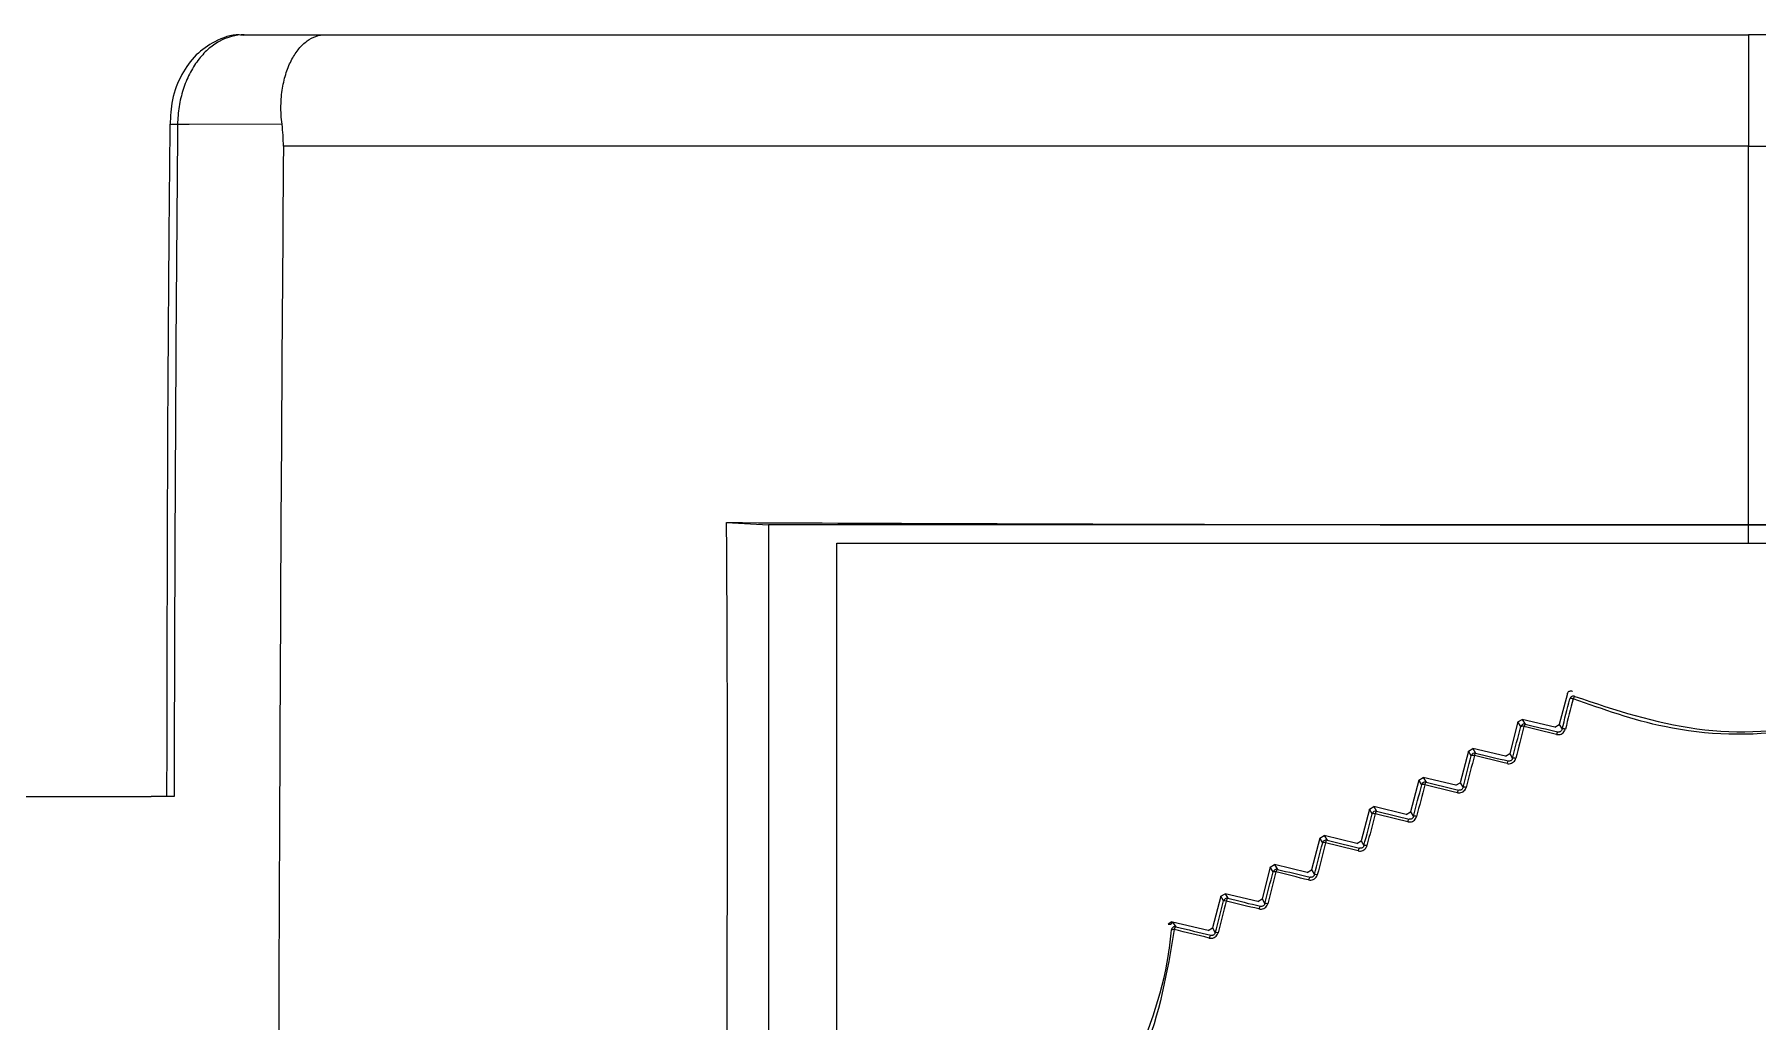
# Model space of a CAD drawing. Extents: x 9.3 to 87, y 1.1 to 68.8.
# Drawn here: x 36.292 to 38.183, y 11.996 to 13.079 of the extents above; entities that cross this region are included whole.
import ezdxf

# ---------------------------------------------------------------- set-up
doc = ezdxf.new("R2010")
doc.units = 0
doc.header["$MEASUREMENT"] = 0
doc.layers.add('OBJECT', color=7, linetype='CONTINUOUS')

msp = doc.modelspace()

# ---------------------------------------------------------------- linework, layer by layer
at = {"layer": 'OBJECT'}
for p, q in [((36.5226, 13.079), (36.6113, 13.079)), ((36.6113, 13.079), (38.1725, 13.079)), ((38.1725, 13.079), (38.1725, 12.9566)), ((39.7338, 13.079), (38.1725, 13.079)), ((38.1725, 12.9566), (36.5655, 12.9566)), ((38.1725, 12.541), (38.1725, 12.9566)), ((38.1725, 12.9566), (39.7731, 12.9566)), ((37.0517, 12.5437), (37.0975, 12.541)), ((38.1725, 12.541), (37.0975, 12.541)), ((37.0975, 12.541), (37.0975, 11.521)), ((38.1725, 12.541), (38.1725, 12.541)), ((38.1725, 12.521), (38.1725, 12.541)), ((38.1725, 12.541), (39.2389, 12.541)), ((37.1725, 11.521), (37.1725, 12.521)), ((37.1725, 12.521), (39.1725, 12.521)), ((37.9739, 12.356), (37.965, 12.322)), ((37.9197, 12.3248), (37.9107, 12.2901)), ((37.9197, 12.3248), (37.9245, 12.3277)), ((37.9228, 12.3197), (37.9197, 12.3248)), ((37.9245, 12.3277), (37.9276, 12.3226)), ((37.9602, 12.3191), (37.9245, 12.3277)), ((37.9602, 12.3191), (37.965, 12.322)), ((37.965, 12.322), (37.9681, 12.3168)), ((37.8654, 12.2929), (37.8563, 12.2582)), ((37.8654, 12.2929), (37.8702, 12.2958)), ((37.8685, 12.2878), (37.8654, 12.2929)), ((37.8702, 12.2958), (37.8733, 12.2906)), ((37.9059, 12.2872), (37.8702, 12.2958)), ((37.9059, 12.2872), (37.9107, 12.2901)), ((37.9107, 12.2901), (37.9138, 12.2849)), ((37.811, 12.261), (37.802, 12.2263)), ((37.811, 12.261), (37.8158, 12.2639)), ((37.8141, 12.2559), (37.811, 12.261)), ((37.8158, 12.2639), (37.819, 12.2587)), ((37.8515, 12.2553), (37.8158, 12.2639)), ((37.8515, 12.2553), (37.8563, 12.2582)), ((37.8563, 12.2582), (37.8595, 12.2529)), ((36.0904, 12.243), (36.4106, 12.243)), ((36.4106, 12.243), (36.4206, 12.243)), ((36.4456, 12.243), (36.4206, 12.243)), ((37.7567, 12.2292), (37.7476, 12.1944)), ((37.7567, 12.2292), (37.7615, 12.232)), ((37.7598, 12.224), (37.7567, 12.2292)), ((37.7615, 12.232), (37.7646, 12.2268)), ((37.7972, 12.2234), (37.7615, 12.232)), ((37.7972, 12.2234), (37.802, 12.2263)), ((37.802, 12.2263), (37.8051, 12.221)), ((37.7024, 12.1973), (37.6933, 12.1626)), ((37.7024, 12.1973), (37.7072, 12.2002)), ((37.7055, 12.1921), (37.7024, 12.1973)), ((37.7072, 12.2002), (37.7103, 12.195)), ((37.7428, 12.1916), (37.7072, 12.2002)), ((37.7428, 12.1916), (37.7476, 12.1944)), ((37.7476, 12.1944), (37.7508, 12.1892)), ((37.648, 12.1654), (37.639, 12.1307)), ((37.648, 12.1654), (37.6528, 12.1683)), ((37.6511, 12.1602), (37.648, 12.1654)), ((37.6528, 12.1683), (37.6559, 12.1631)), ((37.6885, 12.1597), (37.6528, 12.1683)), ((37.6885, 12.1597), (37.6933, 12.1626)), ((37.6933, 12.1626), (37.6965, 12.1573)), ((37.5937, 12.1335), (37.5985, 12.1364)), ((37.5985, 12.1364), (37.6016, 12.1313)), ((37.6342, 12.1278), (37.5985, 12.1364)), ((37.5937, 12.1335), (37.5846, 12.0988)), ((37.5968, 12.1284), (37.5937, 12.1335)), ((37.6342, 12.1278), (37.639, 12.1307)), ((37.639, 12.1307), (37.6421, 12.1254)), ((37.5402, 12.1054), (37.5362, 12.1031)), ((37.5402, 12.1054), (37.5408, 12.1053)), ((37.5408, 12.1053), (37.5446, 12.1001)), ((37.5798, 12.0959), (37.5408, 12.1053)), ((37.5798, 12.0959), (37.5846, 12.0988)), ((37.5846, 12.0988), (37.5877, 12.0936))]:
    msp.add_line(p, q, dxfattribs=at)
at = {"layer": 'OBJECT', "flags": 128}
for points in [[(36.564, 12.9807), (36.462, 12.9806), (36.4494, 12.9805)], [(37.9681, 12.3168), (37.9692, 12.321), (37.9703, 12.3251), (37.9713, 12.3293), (37.9724, 12.3335), (37.9735, 12.3376), (37.9746, 12.3418), (37.9756, 12.3459), (37.9767, 12.3501)], [(37.9803, 12.3503), (37.9792, 12.3461), (37.9781, 12.342), (37.9771, 12.3378), (37.976, 12.3336), (37.9749, 12.3295), (37.9738, 12.3253), (37.9728, 12.3211), (37.9717, 12.3169)], [(37.9803, 12.3503), (37.9796, 12.3504), (37.979, 12.3505), (37.9784, 12.3506), (37.9778, 12.3506), (37.9774, 12.3505), (37.977, 12.3504), (37.9768, 12.3503), (37.9767, 12.3501)], [(37.9138, 12.2849), (37.9149, 12.2892), (37.916, 12.2936), (37.9172, 12.2979), (37.9183, 12.3023), (37.9194, 12.3066), (37.9205, 12.311), (37.9217, 12.3153), (37.9228, 12.3197)], [(37.9263, 12.3198), (37.9252, 12.3155), (37.924, 12.3111), (37.9229, 12.3068), (37.9218, 12.3024), (37.9207, 12.2981), (37.9195, 12.2937), (37.9184, 12.2893), (37.9173, 12.285)], [(37.9621, 12.3112), (37.9576, 12.3123), (37.9531, 12.3133), (37.9486, 12.3144), (37.9442, 12.3155), (37.9397, 12.3166), (37.9352, 12.3177), (37.9308, 12.3188), (37.9263, 12.3198)], [(37.9276, 12.3226), (37.9321, 12.3215), (37.9365, 12.3204), (37.941, 12.3193), (37.9454, 12.3182), (37.9499, 12.3172), (37.9544, 12.3161), (37.9588, 12.315), (37.9633, 12.3139)], [(37.8595, 12.2529), (37.8606, 12.2573), (37.8617, 12.2617), (37.8629, 12.266), (37.864, 12.2704), (37.8651, 12.2747), (37.8662, 12.2791), (37.8673, 12.2834), (37.8685, 12.2878)], [(37.8719, 12.2879), (37.8708, 12.2835), (37.8697, 12.2792), (37.8685, 12.2748), (37.8674, 12.2705), (37.8663, 12.2661), (37.8651, 12.2617), (37.864, 12.2574), (37.8629, 12.253)], [(37.9077, 12.2792), (37.9032, 12.2803), (37.8987, 12.2814), (37.8942, 12.2824), (37.8898, 12.2835), (37.8853, 12.2846), (37.8808, 12.2857), (37.8764, 12.2868), (37.8719, 12.2879)], [(37.8733, 12.2906), (37.8777, 12.2896), (37.8822, 12.2885), (37.8867, 12.2874), (37.8911, 12.2863), (37.8956, 12.2852), (37.9001, 12.2841), (37.9045, 12.2831), (37.909, 12.282)], [(37.8051, 12.221), (37.8063, 12.2254), (37.8074, 12.2298), (37.8085, 12.2341), (37.8097, 12.2385), (37.8108, 12.2428), (37.8119, 12.2472), (37.813, 12.2515), (37.8141, 12.2559)], [(37.8175, 12.2559), (37.8164, 12.2516), (37.8152, 12.2472), (37.8141, 12.2429), (37.813, 12.2385), (37.8119, 12.2341), (37.8107, 12.2298), (37.8096, 12.2254), (37.8085, 12.2211)], [(37.8533, 12.2472), (37.8488, 12.2483), (37.8443, 12.2494), (37.8398, 12.2505), (37.8354, 12.2516), (37.8309, 12.2527), (37.8264, 12.2538), (37.822, 12.2548), (37.8175, 12.2559)], [(37.819, 12.2587), (37.8234, 12.2577), (37.8279, 12.2566), (37.8323, 12.2555), (37.8368, 12.2544), (37.8413, 12.2533), (37.8457, 12.2522), (37.8502, 12.2511), (37.8547, 12.2501)], [(37.7508, 12.1892), (37.7519, 12.1935), (37.7531, 12.1979), (37.7542, 12.2022), (37.7553, 12.2066), (37.7564, 12.2109), (37.7576, 12.2153), (37.7587, 12.2196), (37.7598, 12.224)], [(37.7631, 12.224), (37.762, 12.2196), (37.7608, 12.2153), (37.7597, 12.2109), (37.7586, 12.2066), (37.7575, 12.2022), (37.7563, 12.1979), (37.7552, 12.1935), (37.7541, 12.1891)], [(37.7989, 12.2153), (37.7944, 12.2164), (37.7899, 12.2175), (37.7854, 12.2186), (37.781, 12.2196), (37.7765, 12.2207), (37.772, 12.2218), (37.7676, 12.2229), (37.7631, 12.224)], [(37.7646, 12.2268), (37.7691, 12.2258), (37.7735, 12.2247), (37.778, 12.2236), (37.7825, 12.2225), (37.7869, 12.2214), (37.7914, 12.2203), (37.7959, 12.2193), (37.8003, 12.2182)], [(37.6965, 12.1573), (37.6976, 12.1617), (37.6987, 12.166), (37.6998, 12.1704), (37.701, 12.1747), (37.7021, 12.1791), (37.7032, 12.1834), (37.7043, 12.1878), (37.7055, 12.1921)], [(37.7087, 12.1921), (37.7075, 12.1877), (37.7064, 12.1834), (37.7053, 12.179), (37.7042, 12.1747), (37.703, 12.1703), (37.7019, 12.1659), (37.7008, 12.1616), (37.6996, 12.1572)], [(37.7444, 12.1834), (37.74, 12.1845), (37.7355, 12.1855), (37.731, 12.1866), (37.7265, 12.1877), (37.7221, 12.1888), (37.7176, 12.1899), (37.7131, 12.191), (37.7087, 12.1921)], [(37.7103, 12.195), (37.7147, 12.1939), (37.7192, 12.1928), (37.7237, 12.1917), (37.7281, 12.1906), (37.7326, 12.1895), (37.7371, 12.1885), (37.7415, 12.1874), (37.746, 12.1863)], [(37.6421, 12.1254), (37.6432, 12.1298), (37.6444, 12.1342), (37.6455, 12.1385), (37.6466, 12.1429), (37.6477, 12.1472), (37.6489, 12.1515), (37.65, 12.1559), (37.6511, 12.1602)], [(37.6542, 12.1602), (37.6531, 12.1558), (37.652, 12.1515), (37.6509, 12.1471), (37.6497, 12.1428), (37.6486, 12.1384), (37.6475, 12.134), (37.6463, 12.1297), (37.6452, 12.1253)], [(37.69, 12.1515), (37.6855, 12.1525), (37.6811, 12.1536), (37.6766, 12.1547), (37.6721, 12.1558), (37.6676, 12.1569), (37.6632, 12.158), (37.6587, 12.1591), (37.6542, 12.1602)], [(37.6559, 12.1631), (37.6604, 12.162), (37.6648, 12.1609), (37.6693, 12.1599), (37.6738, 12.1588), (37.6782, 12.1577), (37.6827, 12.1566), (37.6872, 12.1555), (37.6917, 12.1544)], [(37.5877, 12.0936), (37.5889, 12.098), (37.59, 12.1023), (37.5911, 12.1067), (37.5923, 12.111), (37.5934, 12.1154), (37.5945, 12.1197), (37.5956, 12.1241), (37.5968, 12.1284)], [(37.5998, 12.1283), (37.5987, 12.1239), (37.5975, 12.1196), (37.5964, 12.1152), (37.5953, 12.1109), (37.5942, 12.1065), (37.593, 12.1022), (37.5919, 12.0978), (37.5908, 12.0934)], [(37.6356, 12.1196), (37.6311, 12.1207), (37.6266, 12.1217), (37.6221, 12.1228), (37.6177, 12.1239), (37.6132, 12.125), (37.6087, 12.1261), (37.6043, 12.1272), (37.5998, 12.1283)], [(37.6016, 12.1313), (37.606, 12.1302), (37.6105, 12.1291), (37.6149, 12.128), (37.6194, 12.1269), (37.6239, 12.1258), (37.6284, 12.1248), (37.6328, 12.1237), (37.6373, 12.1226)], [(37.5446, 12.1001), (37.5444, 12.1001), (37.5441, 12.0999), (37.5439, 12.0997), (37.5436, 12.0993), (37.5434, 12.0989), (37.5431, 12.0983), (37.5429, 12.0977), (37.5427, 12.097)], [(37.5811, 12.0877), (37.5763, 12.0889), (37.5715, 12.09), (37.5667, 12.0912), (37.5619, 12.0924), (37.5571, 12.0935), (37.5523, 12.0947), (37.5475, 12.0959), (37.5427, 12.097)], [(37.5446, 12.1001), (37.5493, 12.0989), (37.5541, 12.0978), (37.5589, 12.0966), (37.5637, 12.0954), (37.5685, 12.0943), (37.5733, 12.0931), (37.5781, 12.0919), (37.5829, 12.0907)]]:
    msp.add_lwpolyline(points, dxfattribs=at)
at = {"layer": 'OBJECT'}
for centre, radius, start, end in [((36.4471, 12.9398), 0.0408, 86.7578, 98.9873), ((37.9806, 12.3491), 0.004, 66.5508, 165.3844), ((37.9844, 12.3491), 0.00426, 121.404, 163.9794), ((37.9267, 12.3187), 0.004, 76.4427, 165.3861), ((37.9247, 12.3162), 0.00395, 66.1284, 119.0285), ((37.931, 12.3193), 0.00471, 135.8526, 173.1666), ((37.9671, 12.3105), 0.00506, 138.2474, 172.7666), ((37.97, 12.3133), 0.00401, 65.9141, 119.016), ((37.8723, 12.2868), 0.004, 76.4539, 165.3749), ((37.8703, 12.2842), 0.00401, 66.4894, 117.2317), ((37.8764, 12.2874), 0.0045, 133.4768, 173.6265), ((37.9124, 12.2786), 0.00479, 135.764, 173.2877), ((37.9157, 12.2812), 0.00406, 66.2631, 117.2531), ((37.818, 12.2548), 0.004, 76.4438, 165.3849), ((37.8159, 12.2522), 0.00408, 66.8353, 115.3807), ((37.8218, 12.2555), 0.00433, 131.1997, 174.0811), ((37.8578, 12.2467), 0.00457, 133.3944, 173.785), ((37.8613, 12.2492), 0.00414, 66.6387, 115.3967), ((37.7637, 12.223), 0.004, 76.4472, 165.3785), ((37.7615, 12.2201), 0.00417, 67.2159, 113.4209), ((37.7673, 12.2236), 0.0042, 129.0381, 174.4985), ((37.8032, 12.2149), 0.0044, 131.1348, 174.2571), ((37.8068, 12.2172), 0.00424, 67.0393, 113.4338), ((37.7093, 12.1911), 0.004, 76.4507, 165.3801), ((37.707, 12.1881), 0.00428, 67.6053, 111.3736), ((37.7127, 12.1917), 0.0041, 127.0113, 174.8776), ((37.7487, 12.183), 0.00427, 129.0335, 174.655), ((37.7524, 12.1851), 0.00435, 67.4424, 111.4025), ((37.655, 12.1592), 0.004, 76.4484, 165.3804), ((37.6526, 12.1561), 0.00443, 68.0612, 109.1753), ((37.6582, 12.1598), 0.00402, 125.0666, 175.2416), ((37.6942, 12.1511), 0.00416, 126.99, 175.0654), ((37.6979, 12.153), 0.0045, 67.881, 109.2548), ((37.6006, 12.1274), 0.004, 76.4528, 165.3811), ((37.5981, 12.124), 0.00462, 68.5122, 106.9035), ((37.6037, 12.128), 0.00395, 123.216, 175.5973), ((37.6396, 12.1192), 0.00408, 125.0589, 175.4501), ((37.6435, 12.121), 0.00469, 68.3658, 106.985), ((37.5436, 12.0962), 0.004, 76.447, 174.7091), ((37.5418, 12.0929), 0.00421, 77.2091, 120.3657), ((37.5851, 12.0874), 0.00401, 123.2213, 175.7992), ((37.589, 12.0888), 0.00493, 68.8531, 104.5999)]:
    msp.add_arc(centre, radius, start, end, dxfattribs=at)
for points, knots in [([(36.522, 13.0782), (36.5204, 13.0784), (36.5095, 13.0799), (36.4903, 13.0726), (36.4686, 13.0575), (36.4528, 13.0353), (36.4426, 13.0091), (36.4417, 12.9894), (36.4413, 12.9801)], [0, 0, 0, 0, 0.034902, 0.232747, 0.412497, 0.602874, 0.814328, 1, 1, 1, 1]), ([(36.5226, 13.079), (36.5132, 13.079), (36.5038, 13.0764), (36.4909, 13.0693), (36.4867, 13.0663), (36.4787, 13.0593), (36.4751, 13.0552), (36.4683, 13.0463), (36.4652, 13.0412), (36.4598, 13.0306), (36.4574, 13.0248), (36.4536, 13.0128), (36.4521, 13.0066), (36.4501, 12.9938), (36.4495, 12.9872), (36.4494, 12.9805)], [0, 0, 0, 0, 0.25, 0.25, 0.375, 0.375, 0.5, 0.5, 0.625, 0.625, 0.75, 0.75, 0.875, 0.875, 1, 1, 1, 1]), ([(36.564, 12.9807), (36.5631, 12.9877), (36.5627, 12.9945), (36.5629, 13.0077), (36.5635, 13.0142), (36.5655, 13.0264), (36.5669, 13.0321), (36.5704, 13.0427), (36.5725, 13.0477), (36.5772, 13.0564), (36.5798, 13.0603), (36.5854, 13.067), (36.5884, 13.0699), (36.5946, 13.0744), (36.5979, 13.0761), (36.6045, 13.0784), (36.6079, 13.079), (36.6113, 13.079)], [0, 0, 0, 0, 0.125, 0.125, 0.25, 0.25, 0.375, 0.375, 0.5, 0.5, 0.625, 0.625, 0.75, 0.75, 0.875, 0.875, 1, 1, 1, 1]), ([(36.441, 12.9801), (36.4405, 12.9288), (36.4381, 12.6832), (36.4377, 12.4374), (36.4374, 12.243)], [0, 0, 0, 0, 0.208647, 1, 1, 1, 1]), ([(37.9739, 12.356), (37.974, 12.3564), (37.9743, 12.3572), (37.9753, 12.3582), (37.9765, 12.3588), (37.9779, 12.359), (37.9788, 12.3588), (37.9793, 12.3586), (37.9794, 12.3586)], [0, 0, 0, 0, 0.194313, 0.388616, 0.582914, 0.77723, 0.97154, 1, 1, 1, 1]), ([(38.3565, 12.3544), (38.3124, 12.3387), (38.2241, 12.3071), (38.09, 12.3112), (38.0132, 12.3386), (37.9803, 12.3503)], [0, 0, 0, 0, 0.363639, 0.72762, 1, 1, 1, 1]), ([(37.9822, 12.3528), (38.0261, 12.3381), (38.114, 12.3088), (38.2467, 12.3157), (38.3221, 12.3445), (38.3546, 12.3569)], [0, 0, 0, 0, 0.362853, 0.726038, 1, 1, 1, 1]), ([(37.9621, 12.3112), (37.9629, 12.311), (37.9646, 12.3108), (37.9672, 12.3115), (37.9694, 12.3129), (37.9709, 12.3148), (37.9714, 12.3163), (37.9717, 12.3169)], [0, 0, 0, 0, 0.206488, 0.413098, 0.617271, 0.824168, 1, 1, 1, 1]), ([(37.9681, 12.3168), (37.9679, 12.3164), (37.9676, 12.3155), (37.9666, 12.3145), (37.9654, 12.3139), (37.9643, 12.3137), (37.9636, 12.3138), (37.9633, 12.3139)], [0, 0, 0, 0, 0.236034, 0.473526, 0.677486, 0.855699, 1, 1, 1, 1]), ([(37.9077, 12.2792), (37.9085, 12.2791), (37.9102, 12.2788), (37.9128, 12.2795), (37.915, 12.2809), (37.9166, 12.2828), (37.9171, 12.2843), (37.9173, 12.285)], [0, 0, 0, 0, 0.208261, 0.41666, 0.621778, 0.828174, 1, 1, 1, 1]), ([(37.9138, 12.2849), (37.9136, 12.2844), (37.9133, 12.2836), (37.9124, 12.2826), (37.9112, 12.282), (37.91, 12.2818), (37.9093, 12.2819), (37.909, 12.282)], [0, 0, 0, 0, 0.227302, 0.45587, 0.655435, 0.833748, 1, 1, 1, 1]), ([(37.8533, 12.2472), (37.8541, 12.2471), (37.8559, 12.2469), (37.8584, 12.2476), (37.8606, 12.249), (37.8622, 12.2509), (37.8627, 12.2524), (37.8629, 12.253)], [0, 0, 0, 0, 0.210083, 0.420355, 0.62651, 0.832517, 1, 1, 1, 1]), ([(37.8595, 12.2529), (37.8593, 12.2525), (37.859, 12.2517), (37.8581, 12.2507), (37.857, 12.2501), (37.8558, 12.2499), (37.855, 12.25), (37.8547, 12.2501)], [0, 0, 0, 0, 0.21897, 0.439064, 0.634292, 0.812592, 1, 1, 1, 1]), ([(37.7989, 12.2153), (37.7997, 12.2152), (37.8015, 12.2149), (37.8041, 12.2156), (37.8063, 12.2171), (37.8078, 12.219), (37.8083, 12.2204), (37.8085, 12.2211)], [0, 0, 0, 0, 0.211976, 0.424186, 0.631441, 0.837165, 1, 1, 1, 1]), ([(37.8051, 12.221), (37.805, 12.2207), (37.8047, 12.2199), (37.8038, 12.2189), (37.8027, 12.2183), (37.8016, 12.218), (37.8008, 12.2181), (37.8004, 12.2182), (37.8003, 12.2182)], [0, 0, 0, 0, 0.211015, 0.423006, 0.613972, 0.792191, 0.977243, 1, 1, 1, 1]), ([(37.7444, 12.1834), (37.7453, 12.1832), (37.7471, 12.183), (37.7497, 12.1837), (37.7519, 12.1852), (37.7534, 12.1871), (37.7539, 12.1885), (37.7541, 12.1891)], [0, 0, 0, 0, 0.213939, 0.428142, 0.636611, 0.84215, 1, 1, 1, 1]), ([(37.7508, 12.1892), (37.7507, 12.1888), (37.7504, 12.188), (37.7495, 12.187), (37.7485, 12.1864), (37.7473, 12.1861), (37.7465, 12.1862), (37.7461, 12.1863), (37.746, 12.1863)], [0, 0, 0, 0, 0.2035099, 0.4078639, 0.5946494, 0.7727989, 0.9608658, 1, 1, 1, 1]), ([(37.69, 12.1515), (37.6909, 12.1513), (37.6926, 12.1511), (37.6953, 12.1518), (37.6975, 12.1533), (37.699, 12.1552), (37.6994, 12.1566), (37.6996, 12.1572)], [0, 0, 0, 0, 0.21599, 0.432267, 0.642022, 0.847453, 1, 1, 1, 1]), ([(37.6965, 12.1573), (37.6963, 12.1569), (37.6961, 12.1562), (37.6952, 12.1552), (37.6942, 12.1546), (37.6931, 12.1543), (37.6922, 12.1543), (37.6918, 12.1544), (37.6917, 12.1544)], [0, 0, 0, 0, 0.196456, 0.393662, 0.576484, 0.754595, 0.945768, 1, 1, 1, 1]), ([(37.6356, 12.1196), (37.6365, 12.1194), (37.6382, 12.1192), (37.6409, 12.1199), (37.6431, 12.1214), (37.6446, 12.1234), (37.645, 12.1247), (37.6452, 12.1253)], [0, 0, 0, 0, 0.218081, 0.436509, 0.647637, 0.853069, 1, 1, 1, 1]), ([(37.6421, 12.1254), (37.642, 12.1251), (37.6417, 12.1243), (37.6409, 12.1234), (37.6399, 12.1228), (37.6388, 12.1224), (37.6379, 12.1224), (37.6374, 12.1225), (37.6373, 12.1226)], [0, 0, 0, 0, 0.189857, 0.380384, 0.559436, 0.737665, 0.932065, 1, 1, 1, 1]), ([(37.5427, 12.097), (37.5348, 12.0504), (37.5253, 11.9946), (37.501, 11.9433), (37.497, 11.9349)], [0, 0, 0, 0, 0.836049, 1, 1, 1, 1]), ([(37.5362, 12.1031), (37.5362, 12.1031), (37.5364, 12.103), (37.5368, 12.1029), (37.5373, 12.1028), (37.5379, 12.1028), (37.5383, 12.1028), (37.5386, 12.1029), (37.5387, 12.1029), (37.5388, 12.103), (37.5389, 12.103), (37.5389, 12.103), (37.539, 12.103), (37.539, 12.1031), (37.539, 12.1031), (37.539, 12.1031), (37.5391, 12.1031), (37.5391, 12.1031), (37.5391, 12.1031), (37.5391, 12.1031), (37.5391, 12.1031), (37.5391, 12.1031), (37.5391, 12.1031), (37.5391, 12.1031), (37.5391, 12.1031), (37.5391, 12.1031), (37.5392, 12.1032), (37.5392, 12.1032), (37.5393, 12.1033), (37.5395, 12.1034), (37.5399, 12.1039), (37.5402, 12.1045), (37.5402, 12.1052), (37.5402, 12.1054), (37.5402, 12.1054)], [0, 0, 0, 0, 0.024365, 0.121825, 0.310977, 0.405464, 0.452691, 0.476305, 0.488116, 0.494026, 0.495988, 0.497304, 0.498186, 0.498779, 0.499177, 0.499446, 0.499627, 0.49975, 0.499836, 0.499915, 0.499955, 0.499985, 0.500005, 0.500025, 0.50005, 0.50009, 0.500216, 0.500792, 0.503077, 0.512204, 0.548696, 0.694651, 0.999856, 1, 1, 1, 1]), ([(37.4945, 11.9364), (37.512, 11.9803), (37.5329, 12.0328), (37.5387, 12.0876), (37.5396, 12.0966)], [0, 0, 0, 0, 0.836392, 1, 1, 1, 1]), ([(37.5811, 12.0877), (37.582, 12.0876), (37.5838, 12.0873), (37.5865, 12.0881), (37.5887, 12.0896), (37.5901, 12.0915), (37.5906, 12.0929), (37.5908, 12.0934)], [0, 0, 0, 0, 0.220305, 0.440939, 0.653561, 0.859041, 1, 1, 1, 1]), ([(37.5877, 12.0936), (37.5876, 12.0932), (37.5874, 12.0925), (37.5866, 12.0916), (37.5856, 12.091), (37.5845, 12.0906), (37.5836, 12.0906), (37.5831, 12.0907), (37.5829, 12.0907)], [0, 0, 0, 0, 0.183797, 0.368099, 0.543555, 0.722049, 0.91995, 1, 1, 1, 1])]:
    msp.add_open_spline(points, degree=3, knots=knots, dxfattribs=at)
for points in [[(36.4494, 12.9805), (36.4473, 12.7347), (36.446, 12.4888), (36.4456, 12.243)], [(36.5655, 12.9566), (36.5655, 12.9648), (36.565, 12.9728), (36.564, 12.9807)], [(36.5655, 12.9566), (36.5637, 12.7187), (36.5623, 12.4809), (36.5613, 12.243)], [(37.0479, 11.521), (37.0524, 11.8625), (37.0537, 12.2034), (37.0517, 12.5437)], [(37.0517, 12.5437), (37.4235, 12.5419), (37.7971, 12.541), (38.1725, 12.541)], [(39.2933, 12.5437), (38.9216, 12.5419), (38.548, 12.541), (38.1725, 12.541)], [(36.5613, 12.243), (36.56, 11.9399), (36.5592, 11.637), (36.5587, 11.3342)]]:
    msp.add_open_spline(points, degree=3, dxfattribs=at)

doc.saveas('drawing.dxf')
